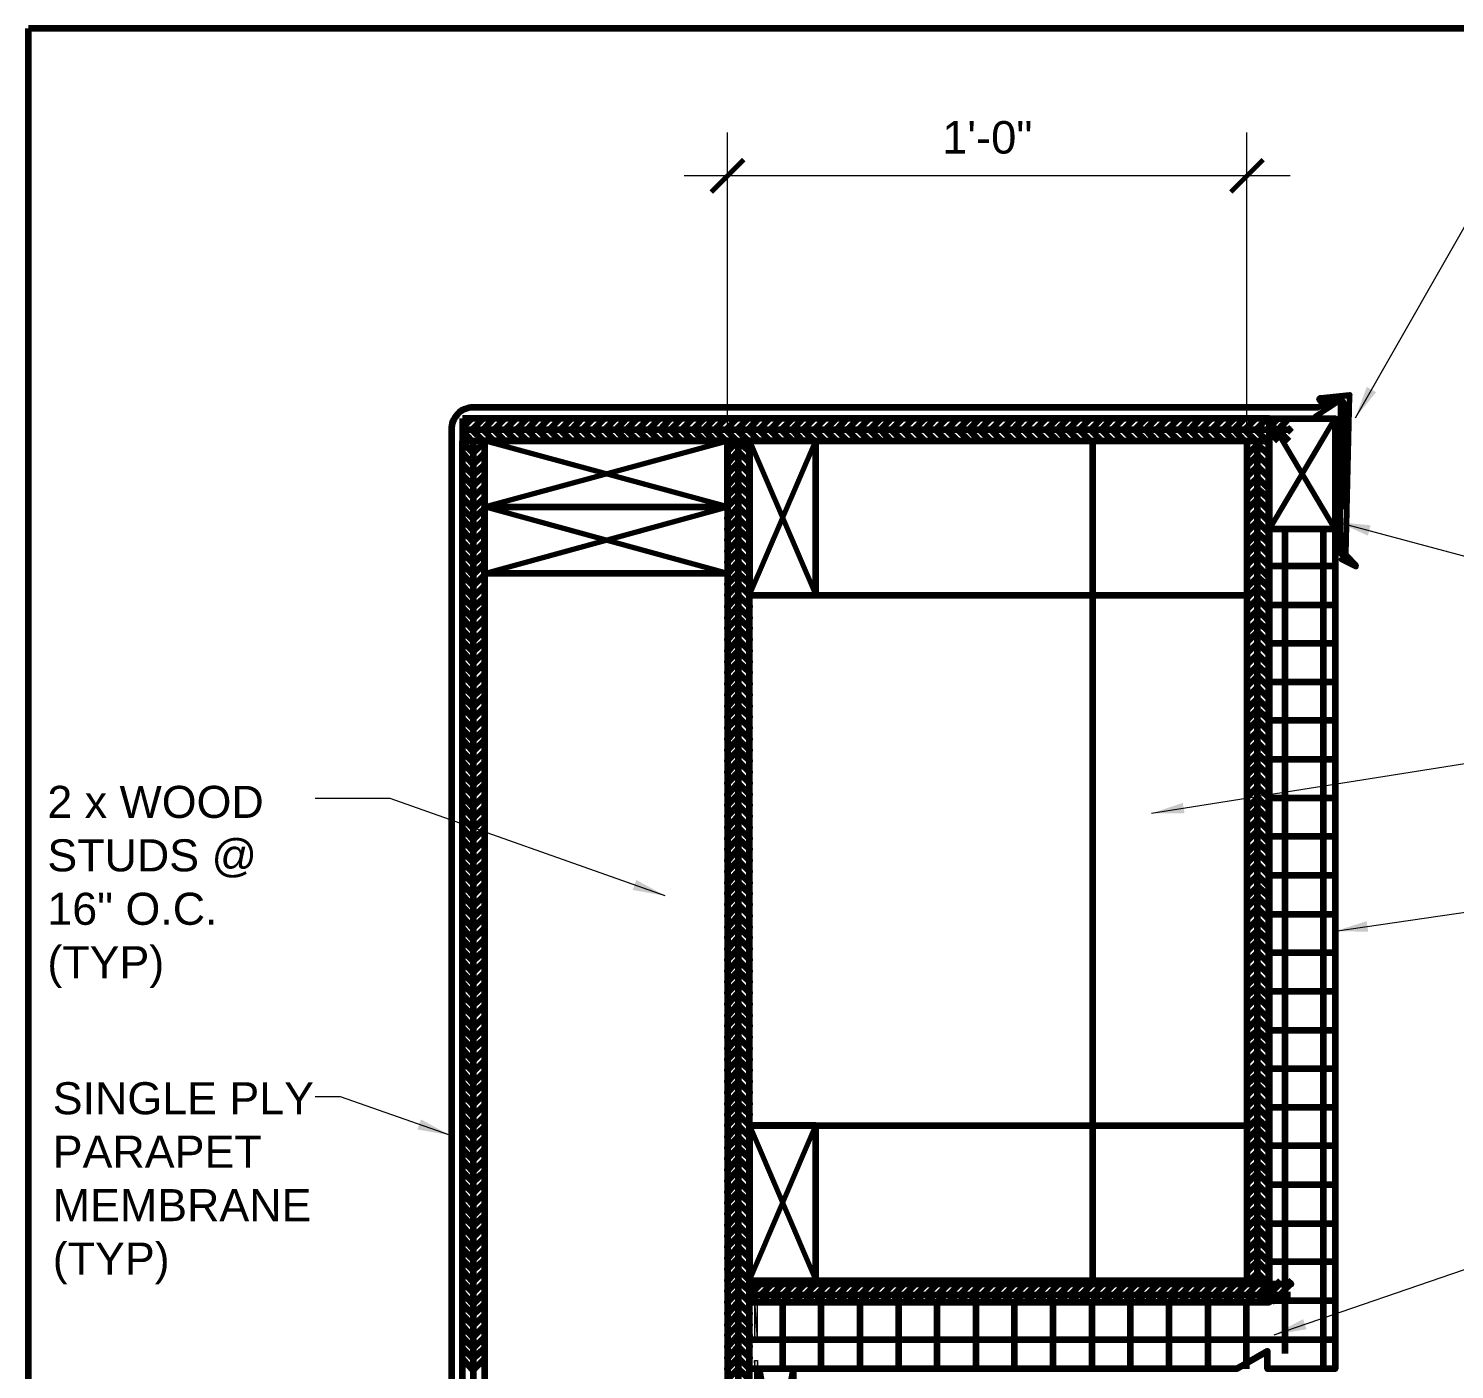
# Model space of a CAD drawing. Extents: x 100.9 to 150.7, y 217.6 to 264.6.
# Drawn here: x 100.91 to 133.86, y 233.62 to 264.59 of the extents above; entities that cross this region are included whole.
import ezdxf

# ---------------------------------------------------------------- set-up
doc = ezdxf.new("R2010")
doc.units = 0
doc.header["$MEASUREMENT"] = 0
for name, color, linetype, lineweight in [('Dt-Dim', 3, 'Continuous', 20), ('Dt-Line 1', 9, 'Continuous', 0), ('Dt-Line 2', 6, 'Continuous', 9), ('Dt-Line 3', 7, 'Continuous', 15), ('Dt-Line 5', 54, 'Continuous', 50), ('Dt-Text', 121, 'Continuous', 20)]:
    doc.layers.add(name, color=color, linetype=linetype, lineweight=lineweight)
doc.styles.add('Arial', font='Arial.ttf')
doc.styles.get("Standard").update_dxf_attribs({"font": 'Arial.ttf'})
doc.dimstyles.new('1 & 1 Half', dxfattribs={"dimtxt": 0.75, "dimasz": 0.75, "dimexe": 1, "dimexo": 0.375, "dimgap": 0.5, "dimtad": 1, "dimdec": 4, "dimzin": 3, "dimdsep": 46, "dimlunit": 4, "dimtxsty": 'Standard', "dimblk": 'ARCHTICK', "dimcen": 0.09375, "dimdle": 1, "dimclrd": 253, "dimclre": 253, "dimclrt": 256, "dimadec": 0, "dimazin": 0, "dimtfac": 0.6, "dimtdec": 4, "dimtix": 1, "dimtmove": 2, "dimatfit": 0, "dimfxl": 1, "dimfrac": 1, "dimtolj": 1, "dimtzin": 0, "dimlwd": 9, "dimlwe": 9, "dimarcsym": 0})

# ---------------------------------------------------------------- blocks, each defined once
blk = doc.blocks.new('_ArchTick')
at = {"color": 0, "linetype": 'ByBlock', "const_width": 0.15}
blk.add_lwpolyline([(-0.5, -0.5), (0.5, 0.5)], dxfattribs=at)
blk = doc.blocks.new('*D2')
at = {"layer": 'Defpoints', "color": 0, "transparency": 16777216}
for p in [(117.064, 261.185), (117.064, 255.062), (129.064, 255.062)]:
    blk.add_point(p, dxfattribs=at)
at = {"layer": 'Dt-Text', "color": 253, "lineweight": 9, "transparency": 16777216}
for p, q in [((117.064, 255.437), (117.064, 262.185)), ((129.064, 255.437), (129.064, 262.185)), ((130.064, 261.185), (116.064, 261.185))]:
    blk.add_line(p, q, dxfattribs=at)
at = {"layer": 'Dt-Text', "color": 253, "lineweight": 9, "transparency": 16777216, "xscale": 0.75, "yscale": 0.75, "zscale": 0.75, "rotation": 180}
blk.add_blockref('_ArchTick', (117.064, 261.185), dxfattribs=at)
at = {"layer": 'Dt-Text', "color": 253, "lineweight": 9, "transparency": 16777216, "xscale": 0.75, "yscale": 0.75, "zscale": 0.75}
blk.add_blockref('_ArchTick', (129.064, 261.185), dxfattribs=at)
at = {"layer": 'Dt-Text', "transparency": 16777216, "insert": (123.064, 262.068), "char_height": 0.75, "attachment_point": 5}
blk.add_mtext('\\A1;1\'-0"', dxfattribs=at)
blk = doc.blocks.new('*D3')
at = {"layer": 'Defpoints', "color": 0, "transparency": 16777216}
for p in [(129.54, 233.634), (131.104, 233.634), (131.104, 231.28)]:
    blk.add_point(p, dxfattribs=at)
at = {"layer": 'Dt-Dim', "color": 253, "lineweight": 9, "transparency": 16777216}
for p, q in [((129.54, 233.259), (129.54, 230.28)), ((131.104, 233.259), (131.104, 230.28)), ((129.54, 231.28), (128.79, 231.28)), ((129.54, 231.28), (131.104, 231.28)), ((131.104, 231.28), (131.854, 231.28))]:
    blk.add_line(p, q, dxfattribs=at)
at = {"layer": 'Dt-Dim', "color": 253, "lineweight": 9, "transparency": 16777216, "xscale": 0.75, "yscale": 0.75, "zscale": 0.75}
blk.add_blockref('_ArchTick', (129.54, 231.28), dxfattribs=at)
at = {"layer": 'Dt-Dim', "color": 253, "lineweight": 9, "transparency": 16777216, "xscale": 0.75, "yscale": 0.75, "zscale": 0.75, "rotation": 180}
blk.add_blockref('_ArchTick', (131.104, 231.28), dxfattribs=at)
at = {"layer": 'Dt-Dim', "transparency": 16777216, "insert": (130.322, 232.307), "char_height": 0.75, "attachment_point": 5}
blk.add_mtext('\\A1;1{\\H0.7x;\\S1#2;}"', dxfattribs=at)

msp = doc.modelspace()

# ---------------------------------------------------------------- hatches: boundary and pattern name
at = {"layer": 'Dt-Line 2', "linetype": 'Continuous', "lineweight": 0}
for points in [[(117.68953, 234.34114), (117.75756, 234.34114), (117.75756, 235.17107), (117.68953, 235.17107)], [(117.68953, 232.80372), (117.75756, 232.80372), (117.75756, 233.82413), (117.68953, 233.82413)]]:
    msp.add_hatch(color=256, dxfattribs=at).paths.add_polyline_path(points, flags=0)

# ---------------------------------------------------------------- linework, layer by layer
at = {"layer": 'Dt-Line 1', "linetype": 'Continuous', "lineweight": 158}
for p, q in [((111.15892, 255.57923), (110.94123, 255.36155)), ((130.08409, 255.32073), (110.94123, 255.32073)), ((111.18613, 255.06223), (111.18613, 225.34794)), ((129.06368, 254.9942), (129.13171, 255.06223)), ((129.30858, 235.67447), (129.30858, 255.06223)), ((129.56709, 235.67447), (129.56709, 255.06223)), ((129.94804, 233.98739), (129.94804, 253.02141)), ((130.83239, 233.63365), (130.83239, 253.02141)), ((129.58069, 252.17787), (131.1045, 252.17787)), ((129.58069, 251.27991), (131.1045, 251.27991)), ((129.58069, 250.39556), (131.1045, 250.39556)), ((129.58069, 249.4976), (131.1045, 249.4976)), ((129.58069, 248.61324), (131.1045, 248.61324)), ((129.58069, 247.71529), (131.1045, 247.71529)), ((129.58069, 246.81733), (131.1045, 246.81733)), ((129.58069, 245.93297), (131.1045, 245.93297)), ((129.58069, 245.03501), (131.1045, 245.03501)), ((129.58069, 244.13705), (131.1045, 244.13705)), ((129.58069, 243.2527), (131.1045, 243.2527)), ((129.58069, 242.35474), (131.1045, 242.35474)), ((129.58069, 241.45678), (131.1045, 241.45678)), ((129.58069, 240.57243), (131.1045, 240.57243)), ((129.58069, 239.67447), (131.1045, 239.67447)), ((129.58069, 238.79012), (131.1045, 238.79012)), ((129.58069, 237.89216), (131.1045, 237.89216)), ((129.58069, 236.9942), (131.1045, 236.9942)), ((129.58069, 236.10984), (131.1045, 236.10984)), ((118.34259, 233.63365), (118.34259, 235.17107)), ((119.22695, 233.63365), (119.22695, 235.17107)), ((120.12491, 233.63365), (120.12491, 235.17107)), ((121.02287, 233.63365), (121.02287, 235.17107)), ((121.90722, 233.63365), (121.90722, 235.17107)), ((122.80518, 233.63365), (122.80518, 235.17107)), ((123.68953, 233.63365), (123.68953, 235.17107)), ((124.58749, 233.63365), (124.58749, 235.17107)), ((125.48545, 233.63365), (125.48545, 235.17107)), ((126.36981, 233.63365), (126.36981, 235.17107)), ((127.26776, 233.63365), (127.26776, 235.17107)), ((128.16572, 233.63365), (128.16572, 235.17107)), ((129.05008, 233.63365), (129.05008, 235.17107)), ((129.58069, 235.21188), (131.1045, 235.21188)), ((117.56708, 234.31392), (131.1045, 234.31392))]:
    msp.add_line(p, q, dxfattribs=at)
at = {"layer": 'Dt-Line 1', "linetype": 'Continuous', "lineweight": 70}
for p, q in [((131.1045, 253.02141), (129.58069, 255.57923)), ((129.58069, 253.02141), (131.1045, 255.57923)), ((117.56708, 251.4976), (119.1045, 255.06223)), ((117.56708, 255.06223), (119.1045, 251.4976)), ((117.56708, 235.67447), (119.1045, 239.2527)), ((117.56708, 239.2527), (119.1045, 235.67447))]:
    msp.add_line(p, q, dxfattribs=at)
at = {"layer": 'Dt-Line 1', "linetype": 'Continuous', "lineweight": 140}
for p, q in [((117.78477, 233.63365), (118.58749, 229.55202)), ((118.58749, 233.63365), (117.78477, 229.55202))]:
    msp.add_line(p, q, dxfattribs=at)
at = {"layer": 'Dt-Line 1', "linetype": 'Continuous', "lineweight": 158}
for points in [[(111.41742, 255.06223), (111.15892, 255.32073), (111.41742, 255.57923)], [(111.66232, 255.57923), (111.41742, 255.32073), (111.66232, 255.06223)], [(111.92082, 255.06223), (111.66232, 255.32073), (111.92082, 255.57923)], [(112.17933, 255.06223), (111.92082, 255.32073), (112.17933, 255.57923)], [(112.43783, 255.06223), (112.17933, 255.32073), (112.43783, 255.57923)], [(112.68273, 255.57923), (112.43783, 255.32073), (112.68273, 255.06223)], [(112.94123, 255.06223), (112.68273, 255.32073), (112.94123, 255.57923)], [(113.19974, 255.06223), (112.94123, 255.32073), (113.19974, 255.57923)], [(113.45824, 255.06223), (113.19974, 255.32073), (113.45824, 255.57923)], [(113.70314, 255.57923), (113.45824, 255.32073), (113.70314, 255.06223)], [(113.96164, 255.06223), (113.70314, 255.32073), (113.96164, 255.57923)], [(114.22014, 255.06223), (113.96164, 255.32073), (114.22014, 255.57923)], [(114.47865, 255.06223), (114.22014, 255.32073), (114.47865, 255.57923)], [(114.72355, 255.06223), (114.47865, 255.32073), (114.72355, 255.57923)], [(114.98205, 255.57923), (114.72355, 255.32073), (114.98205, 255.06223)], [(115.24055, 255.57923), (114.98205, 255.32073), (115.24055, 255.06223)], [(115.49906, 255.57923), (115.24055, 255.32073), (115.49906, 255.06223)], [(115.74395, 255.06223), (115.49906, 255.32073), (115.74395, 255.57923)], [(116.00246, 255.06223), (115.74395, 255.32073), (116.00246, 255.57923)], [(116.26096, 255.06223), (116.00246, 255.32073), (116.26096, 255.57923)], [(116.51946, 255.57923), (116.26096, 255.32073), (116.51946, 255.06223)], [(116.76436, 255.57923), (116.51946, 255.32073), (116.76436, 255.06223)], [(117.02287, 255.57923), (116.76436, 255.32073), (117.02287, 255.06223)], [(117.28137, 255.06223), (117.02287, 255.32073), (117.28137, 255.57923)], [(117.53987, 255.06223), (117.28137, 255.32073), (117.53987, 255.57923)], [(117.78477, 255.57923), (117.53987, 255.32073), (117.78477, 255.06223)], [(118.04327, 255.57923), (117.78477, 255.32073), (118.04327, 255.06223)], [(118.30178, 255.06223), (118.04327, 255.32073), (118.30178, 255.57923)], [(118.56028, 255.57923), (118.30178, 255.32073), (118.56028, 255.06223)], [(118.80518, 255.57923), (118.56028, 255.32073), (118.80518, 255.06223)], [(119.06368, 255.57923), (118.80518, 255.32073), (119.06368, 255.06223)], [(119.32219, 255.06223), (119.06368, 255.32073), (119.32219, 255.57923)], [(119.58069, 255.06223), (119.32219, 255.32073), (119.58069, 255.57923)], [(119.82559, 255.57923), (119.58069, 255.32073), (119.82559, 255.06223)], [(120.08409, 255.57923), (119.82559, 255.32073), (120.08409, 255.06223)], [(120.34259, 255.57923), (120.08409, 255.32073), (120.34259, 255.06223)], [(120.6011, 255.57923), (120.34259, 255.32073), (120.6011, 255.06223)], [(120.84599, 255.57923), (120.6011, 255.32073), (120.84599, 255.06223)], [(121.1045, 255.06223), (120.84599, 255.32073), (121.1045, 255.57923)], [(121.363, 255.57923), (121.1045, 255.32073), (121.363, 255.06223)], [(121.62151, 255.57923), (121.363, 255.32073), (121.62151, 255.06223)], [(121.8664, 255.57923), (121.62151, 255.32073), (121.8664, 255.06223)], [(122.12491, 255.06223), (121.8664, 255.32073), (122.12491, 255.57923)], [(122.38341, 255.57923), (122.12491, 255.32073), (122.38341, 255.06223)], [(122.64191, 255.57923), (122.38341, 255.32073), (122.64191, 255.06223)], [(122.88681, 255.57923), (122.64191, 255.32073), (122.88681, 255.06223)], [(123.14531, 255.06223), (122.88681, 255.32073), (123.14531, 255.57923)], [(123.40382, 255.57923), (123.14531, 255.32073), (123.40382, 255.06223)], [(123.66232, 255.57923), (123.40382, 255.32073), (123.66232, 255.06223)], [(123.90722, 255.57923), (123.66232, 255.32073), (123.90722, 255.06223)], [(124.16572, 255.57923), (123.90722, 255.32073), (124.16572, 255.06223)], [(124.42423, 255.57923), (124.16572, 255.32073), (124.42423, 255.06223)], [(124.68273, 255.57923), (124.42423, 255.32073), (124.68273, 255.06223)], [(124.92763, 255.57923), (124.68273, 255.32073), (124.92763, 255.06223)], [(125.18613, 255.57923), (124.92763, 255.32073), (125.18613, 255.06223)], [(125.44464, 255.57923), (125.18613, 255.32073), (125.44464, 255.06223)], [(125.70314, 255.57923), (125.44464, 255.32073), (125.70314, 255.06223)], [(125.94804, 255.57923), (125.70314, 255.32073), (125.94804, 255.06223)], [(126.20654, 255.57923), (125.94804, 255.32073), (126.20654, 255.06223)], [(126.46504, 255.57923), (126.20654, 255.32073), (126.46504, 255.06223)], [(126.72355, 255.57923), (126.46504, 255.32073), (126.72355, 255.06223)], [(126.96844, 255.57923), (126.72355, 255.32073), (126.96844, 255.06223)], [(127.22695, 255.57923), (126.96844, 255.32073), (127.22695, 255.06223)], [(127.48545, 255.57923), (127.22695, 255.32073), (127.48545, 255.06223)], [(127.74396, 255.57923), (127.48545, 255.32073), (127.74396, 255.06223)], [(127.98885, 255.57923), (127.74396, 255.32073), (127.98885, 255.06223)], [(128.24736, 255.57923), (127.98885, 255.32073), (128.24736, 255.06223)], [(128.50586, 255.57923), (128.24736, 255.32073), (128.50586, 255.06223)], [(128.76436, 255.06223), (128.50586, 255.32073), (128.76436, 255.57923)], [(129.00926, 255.57923), (128.76436, 255.32073), (129.00926, 255.06223)], [(129.26777, 255.57923), (129.00926, 255.32073), (129.26777, 255.06223)], [(129.52627, 255.57923), (129.26777, 255.32073), (129.52627, 255.06223)], [(129.78477, 255.57923), (129.52627, 255.32073), (129.78477, 255.06223)], [(130.02967, 255.57923), (129.78477, 255.32073), (130.02967, 255.06223)], [(130.08409, 255.37515), (130.02967, 255.32073), (130.08409, 255.26631)], [(110.94123, 255.29352), (111.15892, 255.06223), (111.18613, 255.03502), (111.22695, 255.06223)], [(111.44463, 255.03502), (111.18613, 254.77651), (110.94123, 255.03502)], [(117.06368, 255.06223), (117.06368, 255.06223), (117.06368, 255.06224)], [(117.06368, 254.81733), (117.30858, 255.06223)], [(117.56708, 254.81733), (117.30858, 255.06223), (117.30858, 225.34794)], [(117.56708, 255.06223), (117.56708, 255.06223), (117.56708, 255.06224)], [(129.48545, 255.06223), (129.56709, 254.98059), (129.58069, 254.9942)], [(111.44463, 254.77651), (111.18613, 254.51801), (110.94123, 254.77651)], [(117.06368, 254.55883), (117.30858, 254.81733), (117.56708, 254.55883), (117.56708, 254.55883)], [(129.58069, 254.73569), (129.30858, 254.98059), (129.06368, 254.73569)], [(129.58069, 254.4908), (129.56709, 254.47719), (129.30858, 254.73569), (129.06368, 254.4908)], [(111.44463, 254.51801), (111.18613, 254.27311), (110.94123, 254.51801)], [(117.06368, 254.30032), (117.30858, 254.55883), (117.56708, 254.30032), (117.56708, 254.30032)], [(129.58069, 254.23229), (129.56709, 254.21869), (129.30858, 254.47719), (129.06368, 254.23229)], [(111.44463, 254.27311), (111.18613, 254.01461), (110.94123, 254.27311)], [(111.44463, 254.01461), (111.18613, 253.7561), (110.94123, 254.01461)], [(117.06368, 254.04182), (117.30858, 254.30032), (117.56708, 254.04182), (117.56708, 254.04182)], [(117.06368, 253.79692), (117.30858, 254.04182), (117.56708, 253.79692), (117.56708, 253.79692)], [(129.58069, 253.97379), (129.56709, 253.96019), (129.30858, 254.21869), (129.06368, 253.97379)], [(110.94123, 253.7561), (111.18613, 253.4976), (111.44463, 253.7561)], [(117.06368, 253.53842), (117.30858, 253.79692), (117.56708, 253.53842), (117.56708, 253.53842)], [(129.58069, 253.71529), (129.30858, 253.96019), (129.06368, 253.71529)], [(129.58069, 253.47039), (129.56709, 253.45678), (129.30858, 253.71529), (129.06368, 253.47039)], [(110.94123, 253.4976), (111.18613, 253.2527), (111.44463, 253.4976)], [(117.06368, 253.27991), (117.30858, 253.53842), (117.56708, 253.27991), (117.56708, 253.27991)], [(129.58069, 253.21188), (129.56709, 253.19828), (129.30858, 253.45678), (129.06368, 253.21188)], [(111.44463, 253.2527), (111.18613, 252.9942), (110.94123, 253.2527)], [(117.06368, 253.02141), (117.30858, 253.27991), (117.56708, 253.02141), (117.56708, 253.02141)], [(117.06368, 252.77651), (117.30858, 253.02141), (117.56708, 252.77651), (117.56708, 252.77651)], [(129.58069, 252.95338), (129.56709, 252.93978), (129.30858, 253.19828), (129.06368, 252.95338)], [(111.44463, 252.9942), (111.18613, 252.7357), (110.94123, 252.9942)], [(111.44463, 252.7357), (111.18613, 252.47719), (110.94123, 252.7357)], [(117.06368, 252.51801), (117.30858, 252.77651), (117.56708, 252.51801), (117.56708, 252.51801)], [(129.58069, 252.69488), (129.30858, 252.93978), (129.06368, 252.69488)], [(129.58069, 252.44998), (129.56709, 252.43637), (129.30858, 252.69488), (129.06368, 252.44998)], [(111.44463, 252.47719), (111.18613, 252.2323), (110.94123, 252.47719)], [(117.06368, 252.25951), (117.30858, 252.51801), (117.56708, 252.25951), (117.56708, 252.25951)], [(129.58069, 252.19148), (129.56709, 252.17787), (129.30858, 252.43637), (129.06368, 252.19148)], [(110.94123, 252.2323), (111.18613, 251.97379), (111.44463, 252.2323)], [(117.06368, 252.001), (117.30858, 252.25951), (117.56708, 252.001), (117.56708, 252.001)], [(129.58069, 251.93297), (129.56709, 251.91937), (129.30858, 252.17787), (129.06368, 251.93297)], [(110.94123, 251.97379), (111.18613, 251.71529), (111.44463, 251.97379)], [(110.94123, 251.71529), (111.18613, 251.45678), (111.44463, 251.71529)], [(117.06368, 251.7561), (117.30858, 252.001), (117.56708, 251.7561), (117.56708, 251.7561)], [(117.06368, 251.4976), (117.30858, 251.7561), (117.56708, 251.4976), (117.56708, 251.4976)], [(129.58069, 251.67447), (129.30858, 251.91937), (129.06368, 251.67447)], [(111.44463, 251.45678), (111.18613, 251.21189), (110.94123, 251.45678)], [(117.06368, 251.2391), (117.30858, 251.4976), (117.56708, 251.2391), (117.56708, 251.2391)], [(129.58069, 251.42957), (129.56709, 251.41597), (129.30858, 251.67447), (129.06368, 251.42957)], [(129.58069, 251.17107), (129.56709, 251.15747), (129.30858, 251.41597), (129.06368, 251.17107)], [(111.44463, 251.21189), (111.18613, 250.95338), (110.94123, 251.21189)], [(117.06368, 250.98059), (117.30858, 251.2391), (117.56708, 250.98059), (117.56708, 250.98059)], [(129.58069, 250.91256), (129.56709, 250.89896), (129.30858, 251.15747), (129.06368, 250.91256)], [(111.44463, 250.95338), (111.18613, 250.69488), (110.94123, 250.95338)], [(117.06368, 250.73569), (117.30858, 250.98059), (117.56708, 250.73569), (117.56708, 250.73569)], [(117.06368, 250.47719), (117.30858, 250.73569), (117.56708, 250.47719), (117.56708, 250.47719)], [(129.58069, 250.65406), (129.30858, 250.89896), (129.06368, 250.65406)], [(110.94123, 250.69488), (111.18613, 250.43638), (111.44463, 250.69488)], [(110.94123, 250.43638), (111.18613, 250.19148), (111.44463, 250.43638)], [(117.06368, 250.21869), (117.30858, 250.47719), (117.56708, 250.21869), (117.56708, 250.21869)], [(129.58069, 250.40916), (129.56709, 250.39556), (129.30858, 250.65406), (129.06368, 250.40916)], [(129.58069, 250.15066), (129.56709, 250.13706), (129.30858, 250.39556), (129.06368, 250.15066)], [(111.44463, 250.19148), (111.18613, 249.93298), (110.94123, 250.19148)], [(117.06368, 249.96019), (117.30858, 250.21869), (117.56708, 249.96019), (117.56708, 249.96019)], [(129.58069, 249.89216), (129.56709, 249.87855), (129.30858, 250.13706), (129.06368, 249.89216)], [(110.94123, 249.93298), (111.18613, 249.67447), (111.44463, 249.93298)], [(117.06368, 249.71528), (117.30858, 249.96019), (117.56708, 249.71528), (117.56708, 249.71528)], [(117.06368, 249.45678), (117.30858, 249.71528), (117.56708, 249.45678), (117.56708, 249.45678)], [(129.58069, 249.63365), (129.30858, 249.87855), (129.06368, 249.63365)], [(111.44463, 249.67447), (111.18613, 249.41597), (110.94123, 249.67447)], [(111.44463, 249.41597), (111.18613, 249.17107), (110.94123, 249.41597)], [(117.06368, 249.19828), (117.30858, 249.45678), (117.56708, 249.19828), (117.56708, 249.19828)], [(129.58069, 249.38875), (129.56709, 249.37515), (129.30858, 249.63365), (129.06368, 249.38875)], [(111.44463, 249.17107), (111.18613, 248.91257), (110.94123, 249.17107)], [(117.06368, 248.93978), (117.30858, 249.19828), (117.56708, 248.93978), (117.56708, 248.93978)], [(129.58069, 249.13025), (129.56709, 249.11665), (129.30858, 249.37515), (129.06368, 249.13025)], [(129.58069, 248.87175), (129.56709, 248.85815), (129.30858, 249.11665), (129.06368, 248.87175)], [(111.44463, 248.91257), (111.18613, 248.65406), (110.94123, 248.91257)], [(117.06368, 248.69488), (117.30858, 248.93978), (117.56708, 248.69488), (117.56708, 248.69488)], [(129.58069, 248.61324), (129.30858, 248.85815), (129.06368, 248.61324)], [(111.44463, 248.65406), (111.18613, 248.39556), (110.94123, 248.65406)], [(111.44463, 248.39556), (111.18613, 248.15066), (110.94123, 248.39556)], [(117.06368, 248.43638), (117.30858, 248.69488), (117.56708, 248.43638), (117.56708, 248.43638)], [(117.06368, 248.17787), (117.30858, 248.43638), (117.56708, 248.17787), (117.56708, 248.17787)], [(129.58069, 248.36835), (129.56709, 248.35474), (129.30858, 248.61324), (129.06368, 248.36835)], [(111.44463, 248.15066), (111.18613, 247.89216), (110.94123, 248.15066)], [(117.06368, 247.91937), (117.30858, 248.17787), (117.56708, 247.91937), (117.56708, 247.91937)], [(129.58069, 248.10984), (129.56709, 248.09624), (129.30858, 248.35474), (129.06368, 248.10984)], [(129.58069, 247.85134), (129.56709, 247.83774), (129.30858, 248.09624), (129.06368, 247.85134)], [(111.44463, 247.89216), (111.18613, 247.63366), (110.94123, 247.89216)], [(117.06368, 247.67447), (117.30858, 247.91937), (117.56708, 247.67447), (117.56708, 247.67447)], [(129.58069, 247.59284), (129.30858, 247.83774), (129.06368, 247.59284)], [(111.44463, 247.63366), (111.18613, 247.37515), (110.94123, 247.63366)], [(117.06368, 247.41597), (117.30858, 247.67447), (117.56708, 247.41597), (117.56708, 247.41597)], [(117.06368, 247.15746), (117.30858, 247.41597), (117.56708, 247.15746), (117.56708, 247.15746)], [(129.58069, 247.34794), (129.56709, 247.33433), (129.30858, 247.59284), (129.06368, 247.34794)], [(111.44463, 247.37515), (111.18613, 247.13025), (110.94123, 247.37515)], [(111.44463, 247.13025), (111.18613, 246.87175), (110.94123, 247.13025)], [(117.06368, 246.89896), (117.30858, 247.15746), (117.56708, 246.89896), (117.56708, 246.89896)], [(129.58069, 247.08943), (129.56709, 247.07583), (129.30858, 247.33433), (129.06368, 247.08943)], [(129.58069, 246.83093), (129.56709, 246.81733), (129.30858, 247.07583), (129.06368, 246.83093)], [(110.94123, 246.87175), (111.18613, 246.61325), (111.44463, 246.87175)], [(117.06368, 246.65406), (117.30858, 246.89896), (117.56708, 246.65406), (117.56708, 246.65406)], [(129.58069, 246.57243), (129.30858, 246.81733), (129.06368, 246.57243)], [(111.44463, 246.61325), (111.18613, 246.35474), (110.94123, 246.61325)], [(117.06368, 246.39556), (117.30858, 246.65406), (117.56708, 246.39556), (117.56708, 246.39556)], [(129.58069, 246.32753), (129.56709, 246.31393), (129.30858, 246.57243), (129.06368, 246.32753)], [(111.44463, 246.35474), (111.18613, 246.10985), (110.94123, 246.35474)], [(111.44463, 246.10985), (111.18613, 245.85134), (110.94123, 246.10985)], [(117.06368, 246.13706), (117.30858, 246.39556), (117.56708, 246.13706), (117.56708, 246.13706)], [(117.06368, 245.87855), (117.30858, 246.13706), (117.56708, 245.87855), (117.56708, 245.87855)], [(129.58069, 246.06903), (129.56709, 246.05542), (129.30858, 246.31393), (129.06368, 246.06903)], [(111.44463, 245.85134), (111.18613, 245.59284), (110.94123, 245.85134)], [(117.06368, 245.63365), (117.30858, 245.87855), (117.56708, 245.63365), (117.56708, 245.63365)], [(129.58069, 245.81053), (129.56709, 245.79692), (129.30858, 246.05542), (129.06368, 245.81053)], [(129.58069, 245.55202), (129.30858, 245.79692), (129.06368, 245.55202)], [(111.44463, 245.59284), (111.18613, 245.33433), (110.94123, 245.59284)], [(117.06368, 245.37515), (117.30858, 245.63365), (117.56708, 245.37515), (117.56708, 245.37515)], [(129.58069, 245.30712), (129.56709, 245.29352), (129.30858, 245.55202), (129.06368, 245.30712)], [(111.44463, 245.33433), (111.18613, 245.08944), (110.94123, 245.33433)], [(117.06368, 245.11665), (117.30858, 245.37515), (117.56708, 245.11665), (117.56708, 245.11665)], [(117.06368, 244.85814), (117.30858, 245.11665), (117.56708, 244.85814), (117.56708, 244.85814)], [(129.58069, 245.04862), (129.56709, 245.03501), (129.30858, 245.29352), (129.06368, 245.04862)], [(110.94123, 245.08944), (111.18613, 244.83093), (111.44463, 245.08944)], [(110.94123, 244.83093), (111.18613, 244.57243), (111.44463, 244.83093)], [(117.06368, 244.61325), (117.30858, 244.85814), (117.56708, 244.61325), (117.56708, 244.61325)], [(129.58069, 244.79012), (129.56709, 244.77651), (129.30858, 245.03501), (129.06368, 244.79012)], [(129.58069, 244.53161), (129.30858, 244.77651), (129.06368, 244.53161)], [(110.94123, 244.57243), (111.18613, 244.31393), (111.44463, 244.57243)], [(117.06368, 244.35474), (117.30858, 244.61325), (117.56708, 244.35474), (117.56708, 244.35474)], [(129.58069, 244.28672), (129.56709, 244.27311), (129.30858, 244.53161), (129.06368, 244.28672)], [(111.44463, 244.31393), (111.18613, 244.06903), (110.94123, 244.31393)], [(117.06368, 244.09624), (117.30858, 244.35474), (117.56708, 244.09624), (117.56708, 244.09624)], [(129.58069, 244.02821), (129.56709, 244.01461), (129.30858, 244.27311), (129.06368, 244.02821)], [(110.94123, 244.06903), (111.18613, 243.81053), (111.44463, 244.06903)], [(110.94123, 243.81053), (111.18613, 243.55202), (111.44463, 243.81053)], [(117.06368, 243.83773), (117.30858, 244.09624), (117.56708, 243.83773), (117.56708, 243.83773)], [(117.06368, 243.59284), (117.30858, 243.83773), (117.56708, 243.59284), (117.56708, 243.59284)], [(129.58069, 243.76971), (129.56709, 243.7561), (129.30858, 244.01461), (129.06368, 243.76971)], [(110.94123, 243.55202), (111.18613, 243.29352), (111.44463, 243.55202)], [(117.06368, 243.33433), (117.30858, 243.59284), (117.56708, 243.33433), (117.56708, 243.33433)], [(129.58069, 243.51121), (129.30858, 243.7561), (129.06368, 243.51121)], [(129.58069, 243.26631), (129.56709, 243.2527), (129.30858, 243.51121), (129.06368, 243.26631)], [(110.94123, 243.29352), (111.18613, 243.04862), (111.44463, 243.29352)], [(117.06368, 243.07583), (117.30858, 243.33433), (117.56708, 243.07583), (117.56708, 243.07583)], [(129.58069, 243.0078), (129.56709, 242.9942), (129.30858, 243.2527), (129.06368, 243.0078)], [(110.94123, 243.04862), (111.18613, 242.79012), (111.44463, 243.04862)], [(117.06368, 242.81733), (117.30858, 243.07583), (117.56708, 242.81733), (117.56708, 242.81733)], [(117.06368, 242.57243), (117.30858, 242.81733), (117.56708, 242.57243), (117.56708, 242.57243)], [(129.58069, 242.7493), (129.56709, 242.73569), (129.30858, 242.9942), (129.06368, 242.7493)], [(110.94123, 242.79012), (111.18613, 242.53161), (111.44463, 242.79012)], [(111.44463, 242.53161), (111.18613, 242.27311), (110.94123, 242.53161)], [(117.06368, 242.31392), (117.30858, 242.57243), (117.56708, 242.31392), (117.56708, 242.31392)], [(129.58069, 242.4908), (129.56709, 242.47719), (129.30858, 242.73569), (129.06368, 242.4908)], [(129.58069, 242.2459), (129.56709, 242.23229), (129.30858, 242.47719), (129.06368, 242.2459)], [(110.94123, 242.27311), (111.18613, 242.02821), (111.44463, 242.27311)], [(117.06368, 242.05542), (117.30858, 242.31392), (117.56708, 242.05542), (117.56708, 242.05542)], [(129.58069, 241.9874), (129.56709, 241.97379), (129.30858, 242.23229), (129.06368, 241.9874)], [(110.94123, 242.02821), (111.18613, 241.76971), (111.44463, 242.02821)], [(117.06368, 241.79692), (117.30858, 242.05542), (117.56708, 241.79692), (117.56708, 241.79692)], [(129.58069, 241.72889), (129.56709, 241.71529), (129.30858, 241.97379), (129.06368, 241.72889)], [(110.94123, 241.76971), (111.18613, 241.51121), (111.44463, 241.76971)], [(110.94123, 241.51121), (111.18613, 241.2527), (111.44463, 241.51121)], [(117.06368, 241.55202), (117.30858, 241.79692), (117.56708, 241.55202), (117.56708, 241.55202)], [(117.06368, 241.29352), (117.30858, 241.55202), (117.56708, 241.29352), (117.56708, 241.29352)], [(129.58069, 241.47039), (129.56709, 241.45678), (129.30858, 241.71529), (129.06368, 241.47039)], [(110.94123, 241.2527), (111.18613, 241.0078), (111.44463, 241.2527)], [(117.06368, 241.03501), (117.30858, 241.29352), (117.56708, 241.03501), (117.56708, 241.03501)], [(129.58069, 241.22549), (129.56709, 241.21189), (129.30858, 241.45678), (129.06368, 241.22549)], [(129.58069, 240.96699), (129.56709, 240.95338), (129.30858, 241.21189), (129.06368, 240.96699)], [(110.94123, 241.0078), (111.18613, 240.7493), (111.44463, 241.0078)], [(117.06368, 240.77651), (117.30858, 241.03501), (117.56708, 240.77651), (117.56708, 240.77651)], [(129.58069, 240.70848), (129.56709, 240.69488), (129.30858, 240.95338), (129.06368, 240.70848)], [(110.94123, 240.7493), (111.18613, 240.4908), (111.44463, 240.7493)], [(110.94123, 240.4908), (111.18613, 240.23229), (111.44463, 240.4908)], [(117.06368, 240.53161), (117.30858, 240.77651), (117.56708, 240.53161), (117.56708, 240.53161)], [(117.06368, 240.27311), (117.30858, 240.53161), (117.56708, 240.27311), (117.56708, 240.27311)], [(129.58069, 240.44998), (129.56709, 240.43637), (129.30858, 240.69488), (129.06368, 240.44998)], [(110.94123, 240.23229), (111.18613, 239.9874), (111.44463, 240.23229)], [(117.06368, 240.0146), (117.30858, 240.27311), (117.56708, 240.0146), (117.56708, 240.0146)], [(129.58069, 240.20508), (129.56709, 240.19148), (129.30858, 240.43637), (129.06368, 240.20508)], [(129.58069, 239.94658), (129.56709, 239.93297), (129.30858, 240.19148), (129.06368, 239.94658)], [(111.44463, 239.9874), (111.18613, 239.72889), (110.94123, 239.9874)], [(117.06368, 239.7561), (117.30858, 240.0146), (117.56708, 239.7561), (117.56708, 239.7561)], [(129.58069, 239.68808), (129.56709, 239.67447), (129.30858, 239.93297), (129.06368, 239.68808)], [(110.94123, 239.72889), (111.18613, 239.47039), (111.44463, 239.72889)], [(117.06368, 239.5112), (117.30858, 239.7561), (117.56708, 239.5112), (117.56708, 239.5112)], [(117.06368, 239.2527), (117.30858, 239.5112), (117.56708, 239.2527), (117.56708, 239.2527)], [(129.58069, 239.42957), (129.56709, 239.41597), (129.30858, 239.67447), (129.06368, 239.42957)], [(110.94123, 239.47039), (111.18613, 239.21188), (111.44463, 239.47039)], [(110.94123, 239.21188), (111.18613, 238.96699), (111.44463, 239.21188)], [(117.06368, 238.9942), (117.30858, 239.2527), (117.56708, 238.9942), (117.56708, 238.9942)], [(129.58069, 239.18467), (129.56709, 239.17107), (129.30858, 239.41597), (129.06368, 239.18467)], [(129.58069, 238.92617), (129.56709, 238.91256), (129.30858, 239.17107), (129.06368, 238.92617)], [(110.94123, 238.96699), (111.18613, 238.70848), (111.44463, 238.96699)], [(117.06368, 238.73569), (117.30858, 238.9942), (117.56708, 238.73569), (117.56708, 238.73569)], [(129.58069, 238.66767), (129.56709, 238.65406), (129.30858, 238.91256), (129.06368, 238.66767)], [(110.94123, 238.70848), (111.18613, 238.44998), (111.44463, 238.70848)], [(117.06368, 238.4908), (117.30858, 238.73569), (117.56708, 238.4908), (117.56708, 238.4908)], [(129.58069, 238.40916), (129.56709, 238.39556), (129.30858, 238.65406), (129.06368, 238.40916)], [(110.94123, 238.44998), (111.18613, 238.19148), (111.44463, 238.44998)], [(110.94123, 238.19148), (111.18613, 237.94658), (111.44463, 238.19148)], [(117.06368, 238.23229), (117.30858, 238.4908), (117.56708, 238.23229), (117.56708, 238.23229)], [(117.06368, 237.97379), (117.30858, 238.23229), (117.56708, 237.97379), (117.56708, 237.97379)], [(129.58069, 238.16427), (129.56709, 238.15066), (129.30858, 238.39556), (129.06368, 238.16427)], [(110.94123, 237.94658), (111.18613, 237.68808), (111.44463, 237.94658)], [(117.06368, 237.71528), (117.30858, 237.97379), (117.56708, 237.71528), (117.56708, 237.71528)], [(129.58069, 237.90576), (129.56709, 237.89216), (129.30858, 238.15066), (129.06368, 237.90576)], [(129.58069, 237.64726), (129.56709, 237.63365), (129.30858, 237.89216), (129.06368, 237.64726)], [(110.94123, 237.68808), (111.18613, 237.42957), (111.44463, 237.68808)], [(117.06368, 237.47039), (117.30858, 237.71528), (117.56708, 237.47039), (117.56708, 237.47039)], [(129.58069, 237.38876), (129.56709, 237.37515), (129.30858, 237.63365), (129.06368, 237.38876)], [(110.94123, 237.42957), (111.18613, 237.17107), (111.44463, 237.42957)], [(117.06368, 237.21188), (117.30858, 237.47039), (117.56708, 237.21188), (117.56708, 237.21188)], [(117.06368, 236.95338), (117.30858, 237.21188), (117.56708, 236.95338), (117.56708, 236.95338)], [(129.58069, 237.14386), (129.56709, 237.13025), (129.30858, 237.37515), (129.06368, 237.14386)], [(110.94123, 237.17107), (111.18613, 236.92617), (111.44463, 237.17107)], [(110.94123, 236.92617), (111.18613, 236.66767), (111.44463, 236.92617)], [(117.06368, 236.69488), (117.30858, 236.95338), (117.56708, 236.69488), (117.56708, 236.69488)], [(129.58069, 236.88535), (129.56709, 236.87175), (129.30858, 237.13025), (129.06368, 236.88535)], [(129.58069, 236.62685), (129.56709, 236.61324), (129.30858, 236.87175), (129.06368, 236.62685)], [(110.94123, 236.66767), (111.18613, 236.40916), (111.44463, 236.66767)], [(117.06368, 236.44998), (117.30858, 236.69488), (117.56708, 236.44998), (117.56708, 236.44998)], [(129.58069, 236.36835), (129.56709, 236.35474), (129.30858, 236.61324), (129.06368, 236.36835)], [(110.94123, 236.40916), (111.18613, 236.15066), (111.44463, 236.40916)], [(117.06368, 236.19147), (117.30858, 236.44998), (117.56708, 236.19147), (117.56708, 236.19147)], [(129.58069, 236.12345), (129.56709, 236.10984), (129.30858, 236.35474), (129.06368, 236.12345)], [(110.94123, 236.15066), (111.18613, 235.90576), (111.44463, 236.15066)], [(110.94123, 235.90576), (111.18613, 235.64726), (111.44463, 235.90576)], [(117.06368, 235.93297), (117.30858, 236.19147), (117.56708, 235.93297), (117.56708, 235.93297)], [(117.06368, 235.67447), (117.30858, 235.93297), (117.56708, 235.67447), (117.56708, 235.67447)], [(129.58069, 235.86495), (129.56709, 235.85134), (129.30858, 236.10984), (129.06368, 235.86495)], [(110.94123, 235.64726), (111.18613, 235.38876), (111.44463, 235.64726)], [(117.06368, 235.42957), (117.30858, 235.67447), (117.56708, 235.42957), (117.56708, 235.42957)], [(129.98886, 235.67447), (130.08409, 235.59284), (117.56708, 235.59284), (117.56708, 235.59284)], [(117.56708, 235.33433), (117.82559, 235.59284), (117.74395, 235.67447)], [(118.00246, 235.67447), (118.08409, 235.59284), (117.82559, 235.33433), (118.00246, 235.17107)], [(118.26096, 235.67447), (118.34259, 235.59284), (118.08409, 235.33433), (118.26096, 235.17107)], [(118.50586, 235.67447), (118.58749, 235.59284), (118.34259, 235.33433), (118.50586, 235.17107)], [(118.76436, 235.67447), (118.84599, 235.59284), (118.58749, 235.33433), (118.76436, 235.17107)], [(119.02287, 235.67447), (119.1045, 235.59284), (118.84599, 235.33433), (119.02287, 235.17107)], [(119.28137, 235.67447), (119.363, 235.59284), (119.1045, 235.33433), (119.28137, 235.17107)], [(119.52627, 235.67447), (119.6079, 235.59284), (119.363, 235.33433), (119.52627, 235.17107)], [(119.78477, 235.67447), (119.8664, 235.59284), (119.6079, 235.33433), (119.78477, 235.17107)], [(120.04327, 235.67447), (120.12491, 235.59284), (119.8664, 235.33433), (120.04327, 235.17107)], [(120.30178, 235.67447), (120.38341, 235.59284), (120.12491, 235.33433), (120.30178, 235.17107)], [(120.54668, 235.67447), (120.62831, 235.59284), (120.38341, 235.33433), (120.54668, 235.17107)], [(120.80518, 235.67447), (120.88681, 235.59284), (120.62831, 235.33433), (120.80518, 235.17107)], [(121.06368, 235.67447), (121.14531, 235.59284), (120.88681, 235.33433), (121.06368, 235.17107)], [(121.32219, 235.67447), (121.40382, 235.59284), (121.14531, 235.33433), (121.32219, 235.17107)], [(121.56708, 235.67447), (121.64872, 235.59284), (121.40382, 235.33433), (121.56708, 235.17107)], [(121.82559, 235.67447), (121.90722, 235.59284), (121.64872, 235.33433), (121.82559, 235.17107)], [(122.08409, 235.67447), (122.16572, 235.59284), (121.90722, 235.33433), (122.08409, 235.17107)], [(122.34259, 235.67447), (122.42423, 235.59284), (122.16572, 235.33433), (122.34259, 235.17107)], [(122.58749, 235.67447), (122.66912, 235.59284), (122.42423, 235.33433), (122.58749, 235.17107)], [(122.846, 235.67447), (122.92763, 235.59284), (122.66912, 235.33433), (122.846, 235.17107)], [(123.1045, 235.67447), (123.18613, 235.59284), (122.92763, 235.33433), (123.1045, 235.17107)], [(123.363, 235.67447), (123.44463, 235.59284), (123.18613, 235.33433), (123.363, 235.17107)], [(123.6079, 235.67447), (123.68953, 235.59284), (123.44463, 235.33433), (123.6079, 235.17107)], [(123.8664, 235.67447), (123.94804, 235.59284), (123.68953, 235.33433), (123.8664, 235.17107)], [(124.12491, 235.67447), (124.20654, 235.59284), (123.94804, 235.33433), (124.12491, 235.17107)], [(124.38341, 235.67447), (124.46504, 235.59284), (124.20654, 235.33433), (124.38341, 235.17107)], [(124.62831, 235.67447), (124.70994, 235.59284), (124.46504, 235.33433), (124.62831, 235.17107)], [(124.88681, 235.67447), (124.96844, 235.59284), (124.70994, 235.33433), (124.88681, 235.17107)], [(125.14532, 235.67447), (125.22695, 235.59284), (124.96844, 235.33433), (125.14532, 235.17107)], [(125.40382, 235.67447), (125.48545, 235.59284), (125.22695, 235.33433), (125.40382, 235.17107)], [(125.64872, 235.67447), (125.73035, 235.59284), (125.48545, 235.33433), (125.64872, 235.17107)], [(125.90722, 235.67447), (125.98885, 235.59284), (125.73035, 235.33433), (125.90722, 235.17107)], [(126.16572, 235.67447), (126.24736, 235.59284), (125.98885, 235.33433), (126.16572, 235.17107)], [(126.42423, 235.67447), (126.50586, 235.59284), (126.24736, 235.33433), (126.42423, 235.17107)], [(126.66912, 235.67447), (126.75076, 235.59284), (126.50586, 235.33433), (126.66912, 235.17107)], [(126.92763, 235.67447), (127.00926, 235.59284), (126.75076, 235.33433), (126.92763, 235.17107)], [(127.18613, 235.67447), (127.26776, 235.59284), (127.00926, 235.33433), (127.18613, 235.17107)], [(127.44464, 235.67447), (127.52627, 235.59284), (127.26776, 235.33433), (127.44464, 235.17107)], [(127.68953, 235.67447), (127.77117, 235.59284), (127.52627, 235.33433), (127.68953, 235.17107)], [(127.94804, 235.67447), (128.02967, 235.59284), (127.77117, 235.33433), (127.94804, 235.17107)], [(128.20654, 235.67447), (128.28817, 235.59284), (128.02967, 235.33433), (128.20654, 235.17107)], [(128.46504, 235.67447), (128.54668, 235.59284), (128.28817, 235.33433), (128.46504, 235.17107)], [(128.70994, 235.67447), (128.79157, 235.59284), (128.54668, 235.33433), (128.70994, 235.17107)], [(128.96845, 235.67447), (129.05008, 235.59284), (128.79157, 235.33433), (128.96845, 235.17107)], [(129.22695, 235.67447), (129.30858, 235.59284), (129.05008, 235.33433), (129.22695, 235.17107)], [(129.13171, 235.67447), (129.30858, 235.85134), (129.48545, 235.67447), (129.56709, 235.59284), (129.30858, 235.33433), (129.48545, 235.17107)], [(129.73035, 235.67447), (129.81198, 235.59284), (129.56709, 235.33433), (129.73035, 235.17107)], [(130.07049, 235.59284), (129.81198, 235.33433), (129.98886, 235.17107)], [(110.94123, 235.38876), (111.18613, 235.13025), (111.44463, 235.38876)], [(117.06368, 235.17107), (117.30858, 235.42957), (117.56708, 235.17107), (117.56708, 235.17107)], [(130.07049, 235.33433), (117.56708, 235.33433), (117.74395, 235.17107)], [(110.94123, 235.13025), (111.18613, 234.88535), (111.44463, 235.13025)], [(117.06368, 234.91256), (117.30858, 235.17107), (117.56708, 234.91256), (117.56708, 234.91256)], [(117.06368, 234.65406), (117.30858, 234.91256), (117.56708, 234.65406), (117.56708, 234.65406)], [(110.94123, 234.88535), (111.18613, 234.62685), (111.44463, 234.88535)], [(110.94123, 234.62685), (111.18613, 234.36835), (111.44463, 234.62685)], [(117.06368, 234.40916), (117.30858, 234.65406), (117.56708, 234.40916), (117.56708, 234.40916)], [(110.94123, 234.36835), (111.18613, 234.10984), (111.44463, 234.36835)], [(117.06368, 234.15066), (117.30858, 234.40916), (117.56708, 234.15066), (117.56708, 234.15066)], [(110.94123, 234.10984), (111.18613, 233.86495), (111.44463, 234.10984)], [(117.06368, 233.89215), (117.30858, 234.15066), (117.56708, 233.89215), (117.56708, 233.89215)], [(110.94123, 233.86495), (111.18613, 233.60644), (111.44463, 233.86495)], [(117.06368, 233.63365), (117.30858, 233.89215), (117.56708, 233.63365), (117.56708, 233.63365)], [(117.06368, 233.38876), (117.30858, 233.63365), (117.56708, 233.38876), (117.56708, 233.38876)]]:
    msp.add_lwpolyline(points, dxfattribs=at)
at = {"layer": 'Dt-Line 1', "linetype": 'Continuous', "lineweight": 70}
for points in [[(111.44463, 252.001), (117.06368, 253.53842), (111.44463, 255.06223)], [(117.06368, 252.001), (111.44463, 253.53842), (117.06368, 255.06223)]]:
    msp.add_lwpolyline(points, dxfattribs=at)
at = {"layer": 'Dt-Line 1', "linetype": 'Continuous', "lineweight": 158}
for p in [(111.41742, 255.06223), (111.44463, 255.03502), (111.92082, 255.06223), (112.17933, 255.06223), (112.43783, 255.06223), (112.94123, 255.06223), (113.19974, 255.06223), (113.45824, 255.06223), (113.96164, 255.06223), (114.22014, 255.06223), (114.47865, 255.06223), (114.72355, 255.06223), (115.74395, 255.06223), (116.00246, 255.06223), (116.26096, 255.06223), (117.06368, 255.06223), (117.28137, 255.06223), (117.53987, 255.06223), (117.56708, 255.06223), (118.30178, 255.06223), (119.32219, 255.06223), (119.58069, 255.06223), (121.1045, 255.06223), (122.12491, 255.06223), (123.14531, 255.06223), (128.76436, 255.06223), (111.44463, 254.77651), (117.06368, 254.81733), (117.56708, 254.81733), (111.44463, 254.51801), (117.06368, 254.55883), (117.56708, 254.55883), (111.44463, 254.27311), (111.44463, 254.01461), (117.06368, 254.30032), (117.06368, 254.04182), (117.56708, 254.30032), (117.56708, 254.04182), (117.06368, 253.79692), (117.56708, 253.79692), (117.06368, 253.53842), (117.56708, 253.53842), (111.44463, 253.2527), (117.06368, 253.27991), (117.06368, 253.02141), (117.56708, 253.27991), (117.56708, 253.02141), (111.44463, 252.9942), (111.44463, 252.7357), (117.06368, 252.77651), (117.56708, 252.77651), (111.44463, 252.47719), (117.06368, 252.51801), (117.56708, 252.51801), (117.06368, 252.25951), (117.56708, 252.25951), (117.06368, 252.001), (117.06368, 251.7561), (117.56708, 252.001), (117.56708, 251.7561), (111.44463, 251.45678), (117.06368, 251.4976), (117.56708, 251.4976), (111.44463, 251.21189), (117.06368, 251.2391), (117.56708, 251.2391), (111.44463, 250.95338), (117.06368, 250.98059), (117.06368, 250.73569), (117.56708, 250.98059), (117.56708, 250.73569), (117.06368, 250.47719), (117.56708, 250.47719), (111.44463, 250.19148), (117.06368, 250.21869), (117.56708, 250.21869), (117.06368, 249.96019), (117.06368, 249.71528), (117.56708, 249.96019), (117.56708, 249.71528), (111.44463, 249.67447), (111.44463, 249.41597), (117.06368, 249.45678), (117.56708, 249.45678), (111.44463, 249.17107), (117.06368, 249.19828), (117.56708, 249.19828), (111.44463, 248.91257), (117.06368, 248.93978), (117.56708, 248.93978), (111.44463, 248.65406), (111.44463, 248.39556), (117.06368, 248.69488), (117.06368, 248.43638), (117.56708, 248.69488), (117.56708, 248.43638), (111.44463, 248.15066), (117.06368, 248.17787), (117.56708, 248.17787), (111.44463, 247.89216), (117.06368, 247.91937), (117.56708, 247.91937), (111.44463, 247.63366), (117.06368, 247.67447), (117.06368, 247.41597), (117.56708, 247.67447), (117.56708, 247.41597), (111.44463, 247.37515), (111.44463, 247.13025), (117.06368, 247.15746), (117.56708, 247.15746), (117.06368, 246.89896), (117.56708, 246.89896), (111.44463, 246.61325), (117.06368, 246.65406), (117.56708, 246.65406), (111.44463, 246.35474), (111.44463, 246.10985), (117.06368, 246.39556), (117.06368, 246.13706), (117.56708, 246.39556), (117.56708, 246.13706), (111.44463, 245.85134), (117.06368, 245.87855), (117.56708, 245.87855), (111.44463, 245.59284), (117.06368, 245.63365), (117.56708, 245.63365), (111.44463, 245.33433), (117.06368, 245.37515), (117.06368, 245.11665), (117.56708, 245.37515), (117.56708, 245.11665), (117.06368, 244.85814), (117.56708, 244.85814), (117.06368, 244.61325), (117.56708, 244.61325), (111.44463, 244.31393), (117.06368, 244.35474), (117.56708, 244.35474), (117.06368, 244.09624), (117.06368, 243.83773), (117.56708, 244.09624), (117.56708, 243.83773), (117.06368, 243.59284), (117.56708, 243.59284), (117.06368, 243.33433), (117.56708, 243.33433), (117.06368, 243.07583), (117.06368, 242.81733), (117.56708, 243.07583), (117.56708, 242.81733), (111.44463, 242.53161), (117.06368, 242.57243), (117.56708, 242.57243), (117.06368, 242.31392), (117.56708, 242.31392), (117.06368, 242.05542), (117.56708, 242.05542), (117.06368, 241.79692), (117.06368, 241.55202), (117.56708, 241.79692), (117.56708, 241.55202), (117.06368, 241.29352), (117.56708, 241.29352), (117.06368, 241.03501), (117.56708, 241.03501), (117.06368, 240.77651), (117.06368, 240.53161), (117.56708, 240.77651), (117.56708, 240.53161), (117.06368, 240.27311), (117.56708, 240.27311), (111.44463, 239.9874), (117.06368, 240.0146), (117.56708, 240.0146), (117.06368, 239.7561), (117.06368, 239.5112), (117.56708, 239.7561), (117.56708, 239.5112), (117.06368, 239.2527), (117.56708, 239.2527), (117.06368, 238.9942), (117.56708, 238.9942), (117.06368, 238.73569), (117.56708, 238.73569), (117.06368, 238.4908), (117.06368, 238.23229), (117.56708, 238.4908), (117.56708, 238.23229), (117.06368, 237.97379), (117.56708, 237.97379), (117.06368, 237.71528), (117.56708, 237.71528), (117.06368, 237.47039), (117.06368, 237.21188), (117.56708, 237.47039), (117.56708, 237.21188), (117.06368, 236.95338), (117.56708, 236.95338), (117.06368, 236.69488), (117.56708, 236.69488), (117.06368, 236.44998), (117.56708, 236.44998), (117.06368, 236.19147), (117.06368, 235.93297), (117.56708, 236.19147), (117.56708, 235.93297), (117.06368, 235.67447), (117.56708, 235.67447), (117.56708, 235.59284), (117.06368, 235.42957), (117.56708, 235.42957), (117.06368, 235.17107), (117.06368, 234.91256), (117.56708, 235.17107), (117.56708, 234.91256), (117.06368, 234.65406), (117.56708, 234.65406), (117.06368, 234.40916), (117.56708, 234.40916), (117.06368, 234.15066), (117.56708, 234.15066), (117.06368, 233.89215), (117.06368, 233.63365), (117.56708, 233.89215), (117.56708, 233.63365)]:
    msp.add_point(p, dxfattribs=at)
at = {"layer": 'Dt-Line 2', "linetype": 'Continuous', "lineweight": 0}
for points in [[(117.68953, 234.34114), (117.75756, 234.34114), (117.75756, 235.17107), (117.68953, 235.17107)], [(117.68953, 232.80372), (117.75756, 232.80372), (117.68953, 233.82413), (117.75756, 233.82413), (117.75756, 232.80372), (117.68953, 233.82413)]]:
    msp.add_lwpolyline(points, close=True, dxfattribs=at)
msp.add_lwpolyline([(117.75756, 235.17107), (117.68953, 235.17107), (117.75756, 234.34114), (117.68953, 235.17107)], dxfattribs=at)
at = {"layer": 'Dt-Line 3', "linetype": 'Continuous', "lineweight": 70}
msp.add_line((130.77797, 256.04182), (131.43103, 256.10984), dxfattribs=at)
at = {"layer": 'Dt-Line 3', "linetype": 'Continuous', "lineweight": 211}
for p, q in [((117.06368, 255.06223), (117.06368, 225.34794)), ((117.56708, 225.34794), (117.56708, 255.06223)), ((129.06368, 255.06223), (129.06368, 235.67447)), ((117.56708, 235.67447), (129.58069, 235.67447))]:
    msp.add_line(p, q, dxfattribs=at)
at = {"layer": 'Dt-Line 3', "linetype": 'Continuous', "lineweight": 140}
for p, q in [((125.49906, 235.67447), (125.49906, 255.06223)), ((117.56708, 251.4976), (129.06368, 251.4976)), ((117.56708, 239.2527), (129.06368, 239.2527))]:
    msp.add_line(p, q, dxfattribs=at)
at = {"layer": 'Dt-Line 3', "linetype": 'Continuous', "lineweight": 211}
msp.add_lwpolyline([(131.32219, 253.484), (131.30858, 255.88537, 0.24600847), (131.25293, 255.99161, 0.2460081), (131.14532, 256.001), (130.69633, 255.83773), (111.17933, 255.83773, 0.41422119), (110.68273, 255.32073), (110.68273, 225.34794)], format="xyb", dxfattribs=at)
at = {"layer": 'Dt-Line 3', "linetype": 'Continuous', "lineweight": 70}
for points in [[(130.76886, 255.97385, -0.39246975), (130.72356, 256.02017, -0.3925293), (130.76638, 256.06879)], [(131.363, 252.42277), (131.58692, 252.19224, -0.31793776), (131.57793, 252.16097, 0.29816339), (131.58692, 252.19224), (131.3454, 252.43299, -0.19907113), (131.3494, 252.44998), (131.43103, 256.12345), (130.76811, 256.05529, 0.39568889), (130.73718, 256.02052, 0.39558969), (130.77797, 255.97379), (130.94123, 255.97379), (130.77797, 256.001), (130.93686, 256.00056, -0.41422672), (130.93354, 255.97384), (130.93686, 256.00056, 0.41386899), (130.77797, 256.001)], [(131.22695, 254.91256), (131.22695, 252.46359), (131.47185, 252.2323), (131.48545, 252.2459), (131.22695, 252.46359), (131.24056, 255.90577, 0.27504202), (131.19494, 255.96638, 0.27493935), (131.13238, 255.96392, -0.27484369), (131.18844, 255.95441, -0.27495987), (131.21334, 255.91257), (131.22695, 254.88536)], [(131.42226, 256.13706, -0.21586257), (131.43818, 256.13148, -0.21602362), (131.43103, 256.10984), (131.34949, 252.45703, 0.198963), (131.35526, 252.4426)]]:
    msp.add_lwpolyline(points, format="xyb", dxfattribs=at)
msp.add_lwpolyline([(130.62831, 255.62005), (130.62831, 255.62005), (131.14532, 255.96019)], close=True, dxfattribs=at)
at = {"layer": 'Dt-Line 3', "linetype": 'Continuous', "lineweight": 211}
for points in [[(110.94123, 255.57923), (110.94123, 255.06223), (129.58069, 255.06223), (129.58069, 255.57923)], [(111.44463, 253.53842), (117.06368, 253.53842), (117.06368, 252.001), (111.44463, 252.001), (111.44463, 253.53842), (117.06368, 253.53842), (117.06368, 255.06223), (111.44463, 255.06223)], [(119.1045, 251.4976), (119.1045, 255.06223), (117.56708, 255.06223), (117.56708, 251.4976)], [(119.1045, 235.67447), (119.1045, 239.2527), (117.56708, 239.2527), (117.56708, 235.67447)], [(117.78477, 233.63365), (117.78477, 229.55202), (118.58749, 229.55202), (118.58749, 233.63365)]]:
    msp.add_lwpolyline(points, close=True, dxfattribs=at)
for points in [[(117.56708, 235.17107), (129.58069, 235.17107), (129.58069, 255.57923), (131.1045, 255.57923), (131.1045, 253.02141), (129.58069, 253.02141)], [(110.94123, 225.34794), (110.94123, 255.06223), (111.44463, 255.06223), (111.44463, 225.34794)], [(131.1045, 253.02141), (131.1045, 233.63365), (129.53988, 233.63365), (129.53988, 234.04182), (128.83239, 233.63365), (117.56708, 233.63365)]]:
    msp.add_lwpolyline(points, dxfattribs=at)
at = {"layer": 'Dt-Line 3', "linetype": 'Continuous', "lineweight": 70}
msp.add_lwpolyline([(131.5891, 252.153), (131.56743, 252.15196), (131.24056, 252.32753), (131.5891, 252.153), (131.56743, 252.15196), (131.56743, 252.15196)], dxfattribs=at)
at = {"layer": 'Dt-Line 5', "linetype": 'Continuous', "lineweight": 211}
msp.add_line((100.91402, 217.62004), (100.91402, 264.58604), dxfattribs=at)
msp.add_lwpolyline([(150.68273, 264.58604), (100.91402, 264.58604)], dxfattribs=at)

# ---------------------------------------------------------------- texts
at = {"layer": 'Dt-Text', "char_height": 0.7404019, "width": 6.0625181, "attachment_point": 1, "style": 'Arial'}
for s, insert in [('2 x WOOD STUDS @ 16" O.C. (TYP)', (101.34939, 247.09732)), ('SINGLE PLY PARAPET MEMBRANE (TYP)', (101.4736, 240.25358))]:
    msp.add_mtext(s, dxfattribs=dict(at, insert=insert))

# ---------------------------------------------------------------- dimensions: what is measured, and where the dimension line sits
at = {"layer": 'Dt-Dim'}
dim = msp.add_linear_dim(base=(131.1045, 231.27991), p1=(129.53988, 233.63365), p2=(131.1045, 233.63365), text='1{\\H0.7x;\\S1#2;}"', dimstyle='1 & 1 Half', dxfattribs=at)
dim.commit()
dim.dimension.update_dxf_attribs({"geometry": '*D3', "text_midpoint": (130.32219, 232.30706)})
at = {"layer": 'Dt-Text'}
dim = msp.add_linear_dim(base=(117.06368, 261.18468), p1=(129.06368, 255.06223), p2=(117.06368, 255.06224), dimstyle='1 & 1 Half', dxfattribs=at)
dim.commit()
dim.dimension.update_dxf_attribs({"geometry": '*D2', "text_midpoint": (123.06368, 262.06761)})

# ---------------------------------------------------------------- leaders
for points in [[(131.5674, 255.5973), (135.37889, 262.27124), (136.84454, 262.27124)], [(131.16515, 253.18945), (134.46286, 252.29959), (136.46504, 252.29959)], [(126.8596, 246.46359), (135.40382, 247.82413), (136.46504, 247.82413)], [(115.6215, 244.55882), (109.26776, 246.80372), (107.53611, 246.80372)], [(131.1045, 243.7425), (135.40382, 244.36835), (136.46504, 244.36835)], [(110.64699, 239.02899), (108.12136, 239.91885), (107.53611, 239.91885)], [(129.68954, 234.42277), (135.41743, 236.38195), (136.46504, 236.38195)]]:
    msp.add_leader(points, dimstyle='1 & 1 Half', override={"dimgap": 0.5, "dimtad": 0}, dxfattribs=at)

doc.saveas('drawing.dxf')
